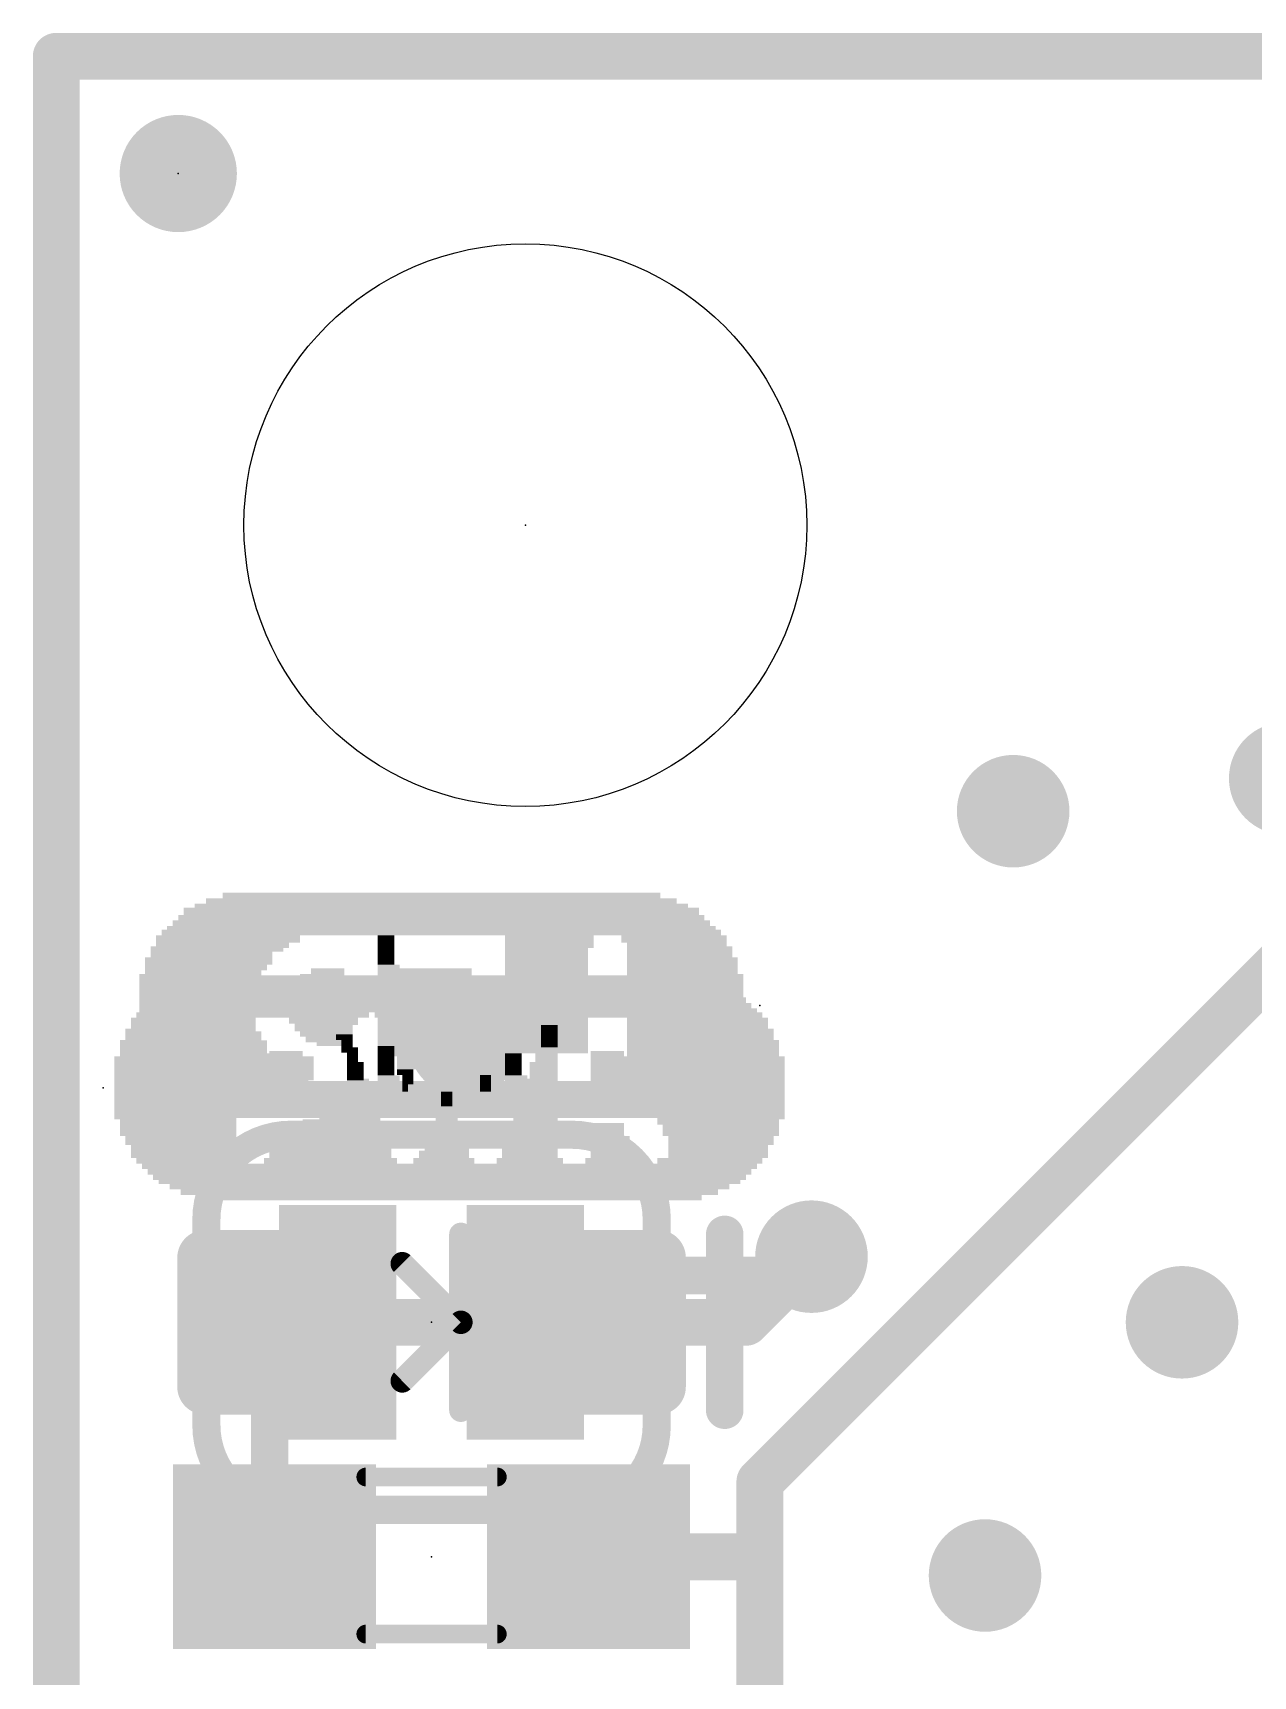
# Model space of a CAD drawing. Extents: x -28 to 74, y -69 to 26.
# Drawn here: x -0.13 to 6.48, y 16.63 to 25.53 of the extents above; entities that cross this region are included whole.
import ezdxf

# ---------------------------------------------------------------- set-up
doc = ezdxf.new("R2010")
doc.units = 0
for name, color, linetype in [('1', 12, 'CONTINUOUS'), ('16', 140, 'CONTINUOUS'), ('18', 110, 'CONTINUOUS'), ('20', 53, 'CONTINUOUS'), ('21', 41, 'CONTINUOUS'), ('22', 40, 'CONTINUOUS'), ('23', 53, 'CONTINUOUS'), ('24', 53, 'CONTINUOUS'), ('51', 53, 'CONTINUOUS')]:
    doc.layers.add(name, color=color, linetype=linetype)

# ---------------------------------------------------------------- blocks, each defined once
blk = doc.blocks.new('RECT160000X160000R30')
at = {"const_width": 0.15}
blk.add_lwpolyline([(0.425, -0.35), (0.425, 0.35, 0.4142), (0.35, 0.425), (-0.35, 0.425, 0.4142), (-0.425, 0.35), (-0.425, -0.35, 0.4142), (-0.35, -0.425), (0.35, -0.425, 0.4142)], format="xyb", close=True, dxfattribs=at)
blk.add_solid([(-0.3754, -0.3754), (0.3754, -0.3754), (-0.3754, 0.3754), (0.3754, 0.3754)])
blk = doc.blocks.new('PIE')
at = {"const_width": 0.5}
blk.add_lwpolyline([(0, -0.25, 1), (0, 0.25, 1), (0, -0.25)], format="xyb", dxfattribs=at)
blk = doc.blocks.new('RECT')
blk.add_solid([(-0.5, -0.5), (0.5, -0.5), (-0.5, 0.5), (0.5, 0.5)])
blk = doc.blocks.new('ROUNDV')
at = {"const_width": 0.5}
blk.add_lwpolyline([(0, -0.25, 1), (0, 0.25, 1), (0, -0.25)], format="xyb", dxfattribs=at)

msp = doc.modelspace()

# ---------------------------------------------------------------- linework, layer by layer
at = {"layer": '1'}
for points, const_width in [([(0, 25.4), (0, 0)], 0.254), ([(25.4, 25.4), (0, 25.4)], 0.254), ([(3.81, 17.6784), (8.9154, 22.7838)], 0.254), ([(3.7338, 18.542), (4.0894, 18.8976)], 0.254), ([(1.155, 18.542), (1.155, 17.299)], 0.2032), ([(2.909, 18.542), (3.7338, 18.542)], 0.254), ([(3.81, 17.272), (3.81, 17.6784)], 0.254), ([(1.182, 17.272), (1.155, 17.299)], 0.2032), ([(2.882, 17.272), (3.81, 17.272)], 0.254), ([(3.81, 13.9366), (3.81, 17.272)], 0.254)]:
    msp.add_lwpolyline(points, dxfattribs=dict(at, const_width=const_width))
for points, const_width in [([(0.0635, 25.4, 1), (-0.0635, 25.4)], 0.127), ([(0, 25.4635, 1), (0, 25.3365)], 0.127), ([(4.1343, 18.8527, 1), (4.0445, 18.9425)], 0.127), ([(1.2058, 18.542, 1), (1.1042, 18.542)], 0.1016), ([(2.909, 18.6055, 1), (2.909, 18.4785)], 0.127), ([(3.6889, 18.5869, 1), (3.7787, 18.4971)], 0.127), ([(3.7338, 18.4785, 1), (3.7338, 18.6055)], 0.127), ([(3.8735, 17.6784, 1), (3.7465, 17.6784)], 0.127), ([(3.7651, 17.7233, 1), (3.8549, 17.6335)], 0.127), ([(1.1909, 17.3349, 1), (1.1191, 17.2631)], 0.1016), ([(1.1461, 17.2361, 1), (1.2179, 17.3079)], 0.1016), ([(2.882, 17.3355, 1), (2.882, 17.2085)], 0.127), ([(3.8735, 17.272, 1), (3.7465, 17.272)], 0.127), ([(3.81, 17.2085, 1), (3.81, 17.3355)], 0.127), ([(1.1042, 17.299, 1), (1.2058, 17.299)], 0.1016), ([(3.7465, 17.272, 1), (3.8735, 17.272)], 0.127)]:
    msp.add_lwpolyline(points, format="xyb", dxfattribs=dict(at, const_width=const_width))
at = {"layer": '16'}
for points, const_width in [([(0, 25.4), (0, 0)], 0.254), ([(25.4, 25.4), (0, 25.4)], 0.254), ([(3.9878, 18.796), (4.0894, 18.8976)], 0.2032), ([(2.54, 18.542), (2.794, 18.796)], 0.2032), ([(2.794, 18.796), (3.9878, 18.796)], 0.2032)]:
    msp.add_lwpolyline(points, dxfattribs=dict(at, const_width=const_width))
for points, const_width in [([(0.0635, 25.4, 1), (-0.0635, 25.4)], 0.127), ([(0, 25.4635, 1), (0, 25.3365)], 0.127), ([(4.1253, 18.8617, 1), (4.0535, 18.9335)], 0.1016), ([(2.794, 18.8468, 1), (2.794, 18.7452)], 0.1016), ([(2.8299, 18.7601, 1), (2.7581, 18.8319)], 0.1016), ([(3.9519, 18.8319, 1), (4.0237, 18.7601)], 0.1016), ([(3.9878, 18.7452, 1), (3.9878, 18.8468)], 0.1016), ([(2.5041, 18.5779, 1), (2.5759, 18.5061)], 0.1016)]:
    msp.add_lwpolyline(points, format="xyb", dxfattribs=dict(at, const_width=const_width))
at = {"layer": '20', "const_width": 0.2032}
for points in [[(25.4, 25.4), (0, 25.4)], [(0, 25.4), (0, 0)]]:
    msp.add_lwpolyline(points, dxfattribs=at)
at = {"layer": '20', "const_width": 0.1016}
for points in [[(0, 25.4508, 1), (0, 25.3492)], [(0.0508, 25.4, 1), (-0.0508, 25.4)]]:
    msp.add_lwpolyline(points, format="xyb", dxfattribs=at)
at = {"layer": '20'}
msp.add_circle((2.54, 22.86), 1.524, dxfattribs=at)
at = {"layer": '21', "const_width": 0.2032}
msp.add_lwpolyline([(3.6195, 19.0183), (3.6195, 18.0658)], dxfattribs=at)
at = {"layer": '21', "const_width": 0.1016}
for points in [[(3.6703, 19.0183, 1), (3.5687, 19.0183)], [(3.5687, 18.0658, 1), (3.6703, 18.0658)]]:
    msp.add_lwpolyline(points, format="xyb", dxfattribs=at)
at = {"layer": '22'}
for points, const_width in [([(1.27, 19.558, 0.4142), (0.8128, 19.1008)], 0.1524), ([(1.27, 19.5961, 1), (1.27, 19.5199)], 0.0762), ([(1.27, 19.5199, 1), (1.27, 19.5961)], 0.0762), ([(3.2512, 19.1008, 0.4142), (2.794, 19.558)], 0.1524), ([(2.794, 19.5961, 1), (2.794, 19.5199)], 0.0762), ([(2.794, 19.5199, 1), (2.794, 19.5961)], 0.0762), ([(0.8509, 19.1008, 1), (0.7747, 19.1008)], 0.0762), ([(0.7747, 19.1008, 1), (0.8509, 19.1008)], 0.0762), ([(3.2893, 19.1008, 1), (3.2131, 19.1008)], 0.0762), ([(3.2131, 19.1008, 1), (3.2893, 19.1008)], 0.0762), ([(0.8128, 17.9832, 0.4142), (1.27, 17.526)], 0.1524), ([(0.8509, 17.9832, 1), (0.7747, 17.9832)], 0.0762), ([(0.7747, 17.9832, 1), (0.8509, 17.9832)], 0.0762), ([(2.794, 17.526, 0.4142), (3.2512, 17.9832)], 0.1524), ([(3.2893, 17.9832, 1), (3.2131, 17.9832)], 0.0762), ([(3.2131, 17.9832, 1), (3.2893, 17.9832)], 0.0762), ([(1.27, 17.5641, 1), (1.27, 17.4879)], 0.0762), ([(1.27, 17.4879, 1), (1.27, 17.5641)], 0.0762), ([(2.794, 17.5641, 1), (2.794, 17.4879)], 0.0762), ([(2.794, 17.4879, 1), (2.794, 17.5641)], 0.0762)]:
    msp.add_lwpolyline(points, format="xyb", dxfattribs=dict(at, const_width=const_width))
at = {"layer": '22', "const_width": 0.1524}
for points in [[(2.794, 19.558), (1.27, 19.558)], [(0.8128, 19.1008), (0.8128, 17.9832)], [(3.2512, 19.1008), (3.2512, 17.9832)], [(1.27, 17.526), (2.794, 17.526)]]:
    msp.add_lwpolyline(points, dxfattribs=at)
at = {"layer": '23'}
for p in [(0.6604, 24.765), (2.54, 22.86), (0.254, 19.812), (2.032, 18.542), (2.032, 17.272)]:
    msp.add_point(p, dxfattribs=at)
at = {"layer": '24'}
for p in [(0.6604, 24.765), (3.81, 20.259), (2.032, 18.542)]:
    msp.add_point(p, dxfattribs=at)
at = {"layer": '51'}
for points, const_width in [([(2.1907, 19.0183), (2.1907, 18.542)], 0.127), ([(2.1907, 18.542), (1.8733, 18.8595)], 0.127), ([(2.1907, 18.542), (1.8733, 18.2245)], 0.127), ([(2.1907, 18.542), (2.1907, 18.0658)], 0.127), ([(1.676, 17.704), (2.388, 17.704)], 0.1016), ([(1.676, 16.853), (2.388, 16.853)], 0.1016)]:
    msp.add_lwpolyline(points, dxfattribs=dict(at, const_width=const_width))
for points, const_width in [([(2.2225, 19.0183, 1), (2.159, 19.0183)], 0.0635), ([(1.8957, 18.882, 1), (1.8508, 18.837)], 0.0635), ([(2.2225, 18.542, 1), (2.159, 18.542)], 0.0635), ([(2.2132, 18.5195, 1), (2.1683, 18.5645)], 0.0635), ([(2.159, 18.542, 1), (2.2225, 18.542)], 0.0635), ([(2.1683, 18.5195, 1), (2.2132, 18.5645)], 0.0635), ([(1.8508, 18.247, 1), (1.8957, 18.202)], 0.0635), ([(2.159, 18.0658, 1), (2.2225, 18.0658)], 0.0635), ([(1.676, 17.7294, 1), (1.676, 17.6786)], 0.0508), ([(2.388, 17.6786, 1), (2.388, 17.7294)], 0.0508), ([(1.676, 16.8784, 1), (1.676, 16.8276)], 0.0508), ([(2.388, 16.8276, 1), (2.388, 16.8784)], 0.0508)]:
    msp.add_lwpolyline(points, format="xyb", dxfattribs=dict(at, const_width=const_width))

# ---------------------------------------------------------------- block references
at = {"layer": '1', "xscale": 0.635, "yscale": 0.635}
msp.add_blockref('PIE', (0.6604, 24.765), dxfattribs=at)
at = {"layer": '1', "rotation": 270}
for p in [(1.155, 18.542), (2.909, 18.542)]:
    msp.add_blockref('RECT160000X160000R30', p, dxfattribs=at)
at = {"layer": '1', "xscale": 1.1}
for p in [(1.182, 17.272), (2.882, 17.272)]:
    msp.add_blockref('RECT', p, dxfattribs=at)
at = {"layer": '16'}
for name, p, xscale, yscale in [('PIE', (0.6604, 24.765), 0.635, 0.635), ('RECT', (1.524, 18.542), 0.635, 1.27), ('RECT', (2.54, 18.542), 0.635, 1.27), ('RECT', (2.032, 18.542), 0.4064, 0.254)]:
    msp.add_blockref(name, p, dxfattribs=dict(at, xscale=xscale, yscale=yscale))
at = {"layer": '18', "xscale": 0.6096, "yscale": 0.6096}
for p in [(6.6548, 21.4884), (6.6548, 21.4884), (5.1816, 21.3106), (5.1816, 21.3106), (2.2098, 20.066), (2.2098, 20.066), (4.0894, 18.8976), (4.0894, 18.8976), (6.096, 18.542), (6.096, 18.542), (5.0292, 17.1704), (5.0292, 17.1704)]:
    msp.add_blockref('ROUNDV', p, dxfattribs=at)
at = {"layer": '21'}
for p, xscale, yscale in [((2.129, 20.377), 2.91, 0.03), ((2.129, 20.407), 2.73, 0.03), ((2.129, 20.287), 3.21, 0.03), ((2.129, 20.322), 3.15, 0.04), ((2.129, 20.352), 3.03, 0.02), ((1.064, 20.207), 1.26, 0.03), ((2.129, 20.232), 3.33, 0.02), ((2.129, 20.257), 3.27, 0.03), ((2.114, 20.207), 0.78, 0.03), ((3.179, 20.207), 1.29, 0.03), ((0.674, 20.117), 0.6, 0.03), ((0.689, 20.172), 0.57, 0.04), ((0.689, 20.137), 0.57, 0.03), ((1.514, 20.172), 0.24, 0.04), ((1.529, 20.137), 0.15, 0.03), ((1.544, 20.117), 0.12, 0.03), ((1.904, 20.172), 0.3, 0.04), ((1.904, 20.137), 0.24, 0.03), ((1.904, 20.117), 0.24, 0.03), ((2.324, 20.172), 0.3, 0.04), ((2.324, 20.137), 0.24, 0.03), ((2.324, 20.117), 0.24, 0.03), ((2.654, 20.172), 0.12, 0.04), ((2.669, 20.137), 0.09, 0.03), ((2.669, 20.117), 0.09, 0.03), ((3.494, 20.172), 0.72, 0.04), ((3.524, 20.137), 0.66, 0.03), ((3.554, 20.117), 0.66, 0.03), ((0.659, 20.052), 0.63, 0.04), ((0.659, 20.017), 0.63, 0.03), ((0.674, 20.087), 0.6, 0.03), ((1.559, 20.087), 0.09, 0.03), ((1.574, 20.052), 0.06, 0.04), ((1.589, 20.017), 0.09, 0.03), ((1.889, 20.087), 0.21, 0.03), ((1.904, 20.052), 0.18, 0.04), ((1.904, 20.017), 0.18, 0.03), ((2.309, 20.087), 0.21, 0.03), ((2.324, 20.052), 0.18, 0.04), ((2.324, 20.017), 0.18, 0.03), ((2.654, 20.017), 0.12, 0.03), ((2.669, 20.087), 0.09, 0.03), ((2.669, 20.052), 0.09, 0.04), ((3.569, 20.087), 0.63, 0.03), ((3.599, 20.052), 0.63, 0.04), ((3.599, 20.017), 0.63, 0.03), ((0.644, 19.967), 0.66, 0.03), ((0.644, 19.932), 0.66, 0.04), ((0.659, 19.997), 0.63, 0.03), ((1.244, 19.997), 0.18, 0.03), ((1.274, 19.967), 0.24, 0.03), ((1.274, 19.932), 0.24, 0.04), ((1.604, 19.997), 0.06, 0.03), ((1.604, 19.967), 0.06, 0.03), ((1.619, 19.932), 0.09, 0.04), ((1.889, 19.997), 0.15, 0.03), ((1.904, 19.967), 0.12, 0.03), ((1.904, 19.932), 0.12, 0.04), ((2.324, 19.997), 0.18, 0.03), ((2.324, 19.967), 0.12, 0.03), ((2.324, 19.932), 0.12, 0.04), ((2.639, 19.932), 0.15, 0.04), ((2.654, 19.997), 0.12, 0.03), ((2.654, 19.967), 0.12, 0.03), ((2.984, 19.997), 0.18, 0.03), ((2.999, 19.967), 0.21, 0.03), ((3.014, 19.932), 0.24, 0.04), ((3.599, 19.997), 0.63, 0.03), ((3.629, 19.967), 0.63, 0.03), ((3.629, 19.932), 0.63, 0.04), ((0.644, 19.897), 0.66, 0.03), ((0.644, 19.867), 0.66, 0.03), ((0.644, 19.847), 0.66, 0.03), ((1.274, 19.897), 0.24, 0.03), ((1.274, 19.867), 0.24, 0.03), ((1.259, 19.847), 0.21, 0.03), ((1.619, 19.897), 0.09, 0.03), ((1.619, 19.867), 0.09, 0.03), ((1.634, 19.847), 0.12, 0.03), ((1.889, 19.897), 0.09, 0.03), ((1.904, 19.867), 0.06, 0.03), ((1.904, 19.847), 0.06, 0.03), ((2.324, 19.897), 0.12, 0.03), ((2.324, 19.867), 0.06, 0.03), ((2.324, 19.847), 0.06, 0.03), ((2.624, 19.847), 0.18, 0.03), ((2.639, 19.897), 0.15, 0.03), ((2.639, 19.867), 0.15, 0.03), ((3.014, 19.897), 0.24, 0.03), ((2.999, 19.867), 0.21, 0.03), ((2.999, 19.847), 0.21, 0.03), ((3.629, 19.897), 0.63, 0.03), ((3.629, 19.867), 0.63, 0.03), ((3.629, 19.847), 0.63, 0.03), ((0.644, 19.812), 0.66, 0.04), ((0.644, 19.777), 0.66, 0.03), ((0.644, 19.757), 0.66, 0.03), ((1.619, 19.777), 0.15, 0.03), ((1.634, 19.757), 0.18, 0.03), ((1.634, 19.812), 0.12, 0.04), ((1.889, 19.812), 0.03, 0.04), ((2.114, 19.777), 0.06, 0.03), ((2.114, 19.757), 0.06, 0.03), ((2.324, 19.812), 0.06, 0.04), ((2.609, 19.757), 0.21, 0.03), ((2.624, 19.812), 0.18, 0.04), ((2.624, 19.777), 0.18, 0.03), ((3.599, 19.757), 0.69, 0.03), ((3.614, 19.812), 0.66, 0.04), ((3.614, 19.777), 0.66, 0.03), ((0.644, 19.727), 0.66, 0.03), ((0.644, 19.692), 0.66, 0.04), ((1.604, 19.692), 0.24, 0.04), ((1.619, 19.727), 0.21, 0.03), ((2.114, 19.692), 0.12, 0.04), ((2.114, 19.727), 0.06, 0.03), ((2.609, 19.727), 0.21, 0.03), ((2.609, 19.692), 0.21, 0.04), ((3.584, 19.727), 0.72, 0.03), ((3.584, 19.692), 0.72, 0.04), ((0.644, 19.657), 0.66, 0.03), ((0.659, 19.627), 0.63, 0.03), ((0.659, 19.607), 0.63, 0.03), ((0.659, 19.572), 0.63, 0.04), ((1.454, 19.607), 0.6, 0.03), ((1.469, 19.572), 0.63, 0.04), ((1.544, 19.627), 0.42, 0.03), ((1.589, 19.657), 0.33, 0.03), ((2.114, 19.607), 0.18, 0.03), ((2.114, 19.572), 0.18, 0.04), ((2.114, 19.657), 0.12, 0.03), ((2.114, 19.627), 0.12, 0.03), ((2.579, 19.607), 0.27, 0.03), ((2.579, 19.572), 0.27, 0.04), ((2.594, 19.657), 0.24, 0.03), ((2.594, 19.627), 0.24, 0.03), ((2.984, 19.607), 0.18, 0.03), ((2.984, 19.572), 0.18, 0.04), ((3.599, 19.657), 0.69, 0.03), ((3.584, 19.627), 0.66, 0.03), ((3.599, 19.607), 0.63, 0.03), ((3.599, 19.572), 0.63, 0.04), ((0.674, 19.537), 0.6, 0.03), ((0.674, 19.517), 0.6, 0.03), ((0.689, 19.487), 0.57, 0.03), ((1.469, 19.537), 0.63, 0.03), ((1.484, 19.517), 0.66, 0.03), ((1.484, 19.487), 0.66, 0.03), ((2.114, 19.517), 0.24, 0.03), ((2.114, 19.487), 0.24, 0.03), ((2.114, 19.537), 0.18, 0.03), ((2.564, 19.517), 0.3, 0.03), ((2.564, 19.487), 0.3, 0.03), ((2.579, 19.537), 0.27, 0.03), ((2.999, 19.537), 0.21, 0.03), ((2.999, 19.517), 0.21, 0.03), ((3.014, 19.487), 0.24, 0.03), ((3.599, 19.537), 0.57, 0.03), ((3.599, 19.517), 0.57, 0.03), ((3.584, 19.487), 0.54, 0.03), ((0.689, 19.452), 0.57, 0.04), ((0.719, 19.417), 0.57, 0.03), ((1.484, 19.417), 0.72, 0.03), ((1.484, 19.452), 0.66, 0.04), ((2.099, 19.417), 0.33, 0.03), ((2.099, 19.452), 0.27, 0.04), ((2.564, 19.417), 0.36, 0.03), ((2.564, 19.452), 0.3, 0.04), ((3.014, 19.417), 0.3, 0.03), ((3.014, 19.452), 0.24, 0.04), ((3.539, 19.417), 0.57, 0.03), ((3.584, 19.452), 0.54, 0.04), ((2.129, 19.387), 3.33, 0.03), ((2.129, 19.357), 3.27, 0.03), ((2.129, 19.327), 3.21, 0.03), ((2.129, 19.307), 3.15, 0.03), ((2.129, 19.277), 3.03, 0.03), ((2.129, 19.247), 2.91, 0.03), ((2.129, 19.217), 2.73, 0.03)]:
    msp.add_blockref('RECT', p, dxfattribs=dict(at, xscale=xscale, yscale=yscale))
at = {"layer": '22', "rotation": 180}
for p, xscale, yscale in [((2.085, 20.824), 2.55, 0.03), ((2.085, 20.854), 2.37, 0.03), ((2.085, 20.734), 2.85, 0.03), ((2.085, 20.769), 2.79, 0.04), ((2.085, 20.799), 2.67, 0.02), ((2.085, 20.654), 3.03, 0.03), ((2.085, 20.679), 2.97, 0.02), ((2.085, 20.704), 2.91, 0.03), ((0.87, 20.564), 0.72, 0.03), ((0.93, 20.619), 0.78, 0.04), ((0.9, 20.584), 0.72, 0.03), ((1.785, 20.619), 0.09, 0.04), ((1.785, 20.584), 0.09, 0.03), ((1.785, 20.564), 0.09, 0.03), ((2.67, 20.619), 0.48, 0.04), ((2.67, 20.584), 0.48, 0.03), ((2.655, 20.564), 0.45, 0.03), ((3.345, 20.619), 0.57, 0.04), ((3.36, 20.584), 0.54, 0.03), ((3.375, 20.564), 0.57, 0.03), ((0.825, 20.499), 0.69, 0.04), ((0.81, 20.464), 0.66, 0.03), ((0.84, 20.534), 0.66, 0.03), ((1.785, 20.534), 0.09, 0.03), ((1.785, 20.499), 0.09, 0.04), ((1.8, 20.464), 0.12, 0.03), ((2.655, 20.534), 0.45, 0.03), ((2.655, 20.499), 0.45, 0.04), ((2.655, 20.464), 0.45, 0.03), ((3.375, 20.534), 0.57, 0.03), ((3.39, 20.499), 0.6, 0.04), ((3.39, 20.464), 0.6, 0.03), ((0.78, 20.414), 0.66, 0.03), ((0.765, 20.379), 0.63, 0.04), ((0.795, 20.444), 0.63, 0.03), ((1.425, 20.379), 0.27, 0.04), ((1.44, 20.414), 0.24, 0.03), ((1.47, 20.444), 0.18, 0.03), ((1.995, 20.444), 0.51, 0.03), ((1.995, 20.414), 0.51, 0.03), ((1.995, 20.379), 0.51, 0.04), ((2.655, 20.444), 0.45, 0.03), ((2.655, 20.414), 0.45, 0.03), ((2.655, 20.379), 0.45, 0.04), ((3.39, 20.444), 0.6, 0.03), ((3.405, 20.414), 0.63, 0.03), ((3.405, 20.379), 0.63, 0.04), ((0.765, 20.344), 0.63, 0.03), ((0.765, 20.314), 0.63, 0.03), ((0.765, 20.294), 0.63, 0.03), ((1.41, 20.314), 0.3, 0.03), ((1.41, 20.294), 0.3, 0.03), ((1.425, 20.344), 0.27, 0.03), ((1.995, 20.344), 0.51, 0.03), ((1.845, 20.314), 0.21, 0.03), ((1.845, 20.294), 0.21, 0.03), ((2.655, 20.344), 0.45, 0.03), ((2.655, 20.314), 0.45, 0.03), ((2.655, 20.294), 0.45, 0.03), ((3.405, 20.344), 0.63, 0.03), ((3.405, 20.314), 0.63, 0.03), ((3.405, 20.294), 0.63, 0.03), ((0.765, 20.259), 0.63, 0.04), ((0.765, 20.224), 0.63, 0.03), ((0.765, 20.204), 0.63, 0.03), ((1.41, 20.259), 0.3, 0.04), ((1.41, 20.224), 0.3, 0.03), ((1.41, 20.204), 0.3, 0.03), ((1.845, 20.259), 0.21, 0.04), ((1.845, 20.224), 0.21, 0.03), ((1.845, 20.204), 0.21, 0.03), ((2.655, 20.259), 0.45, 0.04), ((2.655, 20.224), 0.45, 0.03), ((2.655, 20.204), 0.45, 0.03), ((3.405, 20.259), 0.63, 0.04), ((3.405, 20.224), 0.63, 0.03), ((3.405, 20.204), 0.63, 0.03), ((0.765, 20.174), 0.63, 0.03), ((0.765, 20.139), 0.63, 0.04), ((0.78, 20.104), 0.66, 0.03), ((1.41, 20.174), 0.3, 0.03), ((1.425, 20.139), 0.27, 0.04), ((1.44, 20.104), 0.24, 0.03), ((1.86, 20.174), 0.24, 0.03), ((1.995, 20.139), 0.51, 0.04), ((1.995, 20.104), 0.51, 0.03), ((2.655, 20.174), 0.45, 0.03), ((2.655, 20.139), 0.45, 0.04), ((2.655, 20.104), 0.45, 0.03), ((3.405, 20.174), 0.63, 0.03), ((3.405, 20.139), 0.63, 0.04), ((3.405, 20.104), 0.63, 0.03), ((0.795, 20.074), 0.63, 0.03), ((0.81, 20.054), 0.66, 0.03), ((0.81, 20.019), 0.66, 0.04), ((1.455, 20.074), 0.21, 0.03), ((1.485, 20.054), 0.15, 0.03), ((1.995, 20.074), 0.51, 0.03), ((1.995, 20.054), 0.51, 0.03), ((1.785, 20.019), 0.09, 0.04), ((2.655, 20.074), 0.45, 0.03), ((2.655, 20.054), 0.45, 0.03), ((2.655, 20.019), 0.45, 0.04), ((3.39, 20.074), 0.6, 0.03), ((3.39, 20.054), 0.6, 0.03), ((3.39, 20.019), 0.6, 0.04), ((0.84, 19.984), 0.66, 0.03), ((0.855, 19.964), 0.69, 0.03), ((0.885, 19.934), 0.69, 0.03), ((1.785, 19.984), 0.09, 0.03), ((1.785, 19.964), 0.09, 0.03), ((1.785, 19.934), 0.09, 0.03), ((2.475, 19.984), 0.09, 0.03), ((2.475, 19.964), 0.09, 0.03), ((2.475, 19.934), 0.09, 0.03), ((3.375, 19.984), 0.57, 0.03), ((3.375, 19.964), 0.57, 0.03), ((3.36, 19.934), 0.54, 0.03), ((0.915, 19.899), 0.75, 0.04), ((0.96, 19.864), 0.78, 0.03), ((1.785, 19.899), 0.09, 0.04), ((1.8, 19.864), 0.12, 0.03), ((2.475, 19.899), 0.09, 0.04), ((2.49, 19.864), 0.12, 0.03), ((3.345, 19.899), 0.57, 0.04), ((3.33, 19.864), 0.54, 0.03), ((2.085, 19.834), 2.97, 0.03), ((2.085, 19.804), 2.91, 0.03), ((2.085, 19.774), 2.85, 0.03), ((2.085, 19.754), 2.79, 0.03), ((2.085, 19.724), 2.67, 0.03), ((2.085, 19.694), 2.55, 0.03), ((2.085, 19.664), 2.37, 0.03)]:
    msp.add_blockref('RECT', p, dxfattribs=dict(at, xscale=xscale, yscale=yscale))
at = {"layer": '51', "xscale": 0.5001, "yscale": 0.95}
for p in [(1.4439, 17.2771), (2.6122, 17.2771)]:
    msp.add_blockref('RECT', p, dxfattribs=at)

doc.saveas('drawing.dxf')
